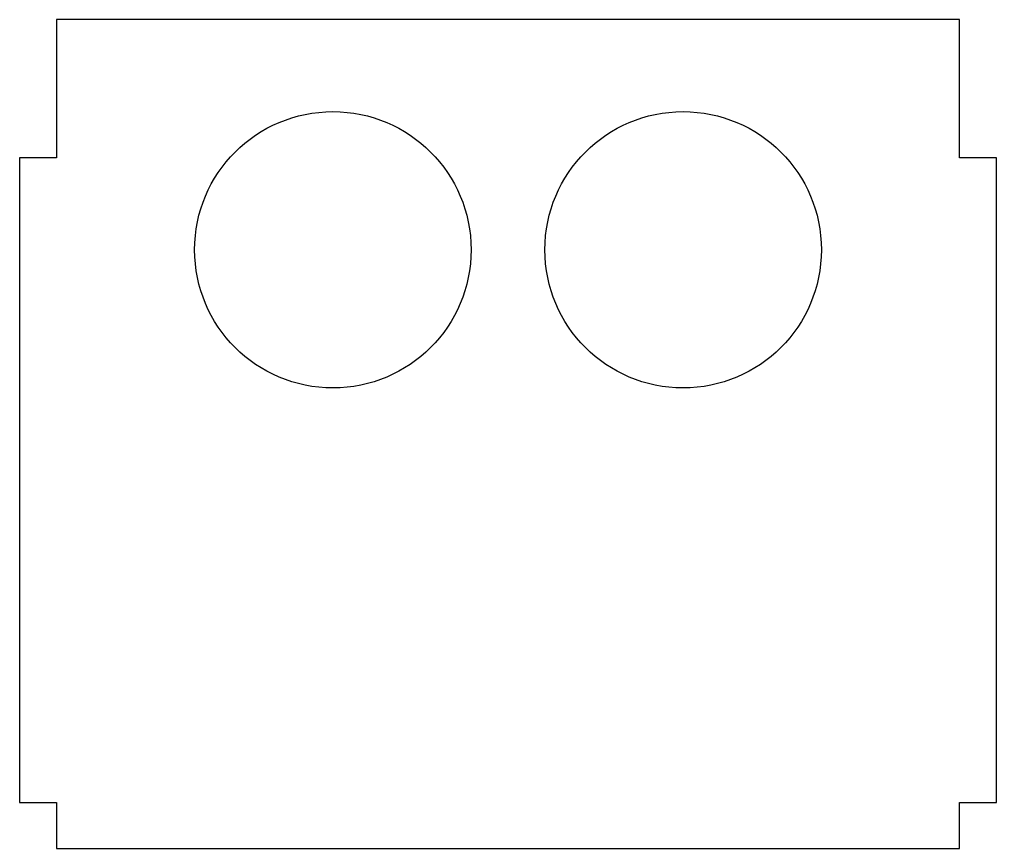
# Model space of a CAD drawing. Header units: millimetres. Extents: x -51 to 55, y 0 to 90.
import ezdxf

# ---------------------------------------------------------------- set-up
doc = ezdxf.new("R2010")
doc.units = ezdxf.units.MM
doc.layers.get('0').update_dxf_attribs({"linetype": 'CONTINUOUS'})

msp = doc.modelspace()

# ---------------------------------------------------------------- linework, layer by layer
msp.add_lwpolyline([(-47, 0), (51, 0), (51, 5), (55, 5), (55, 75), (51, 75), (51, 90), (-47, 90), (-47, 75), (-51, 75), (-51, 5), (-47, 5)], close=True)
for centre in [(-17, 65), (21, 65)]:
    msp.add_circle(centre, 15)

doc.saveas('drawing.dxf')
